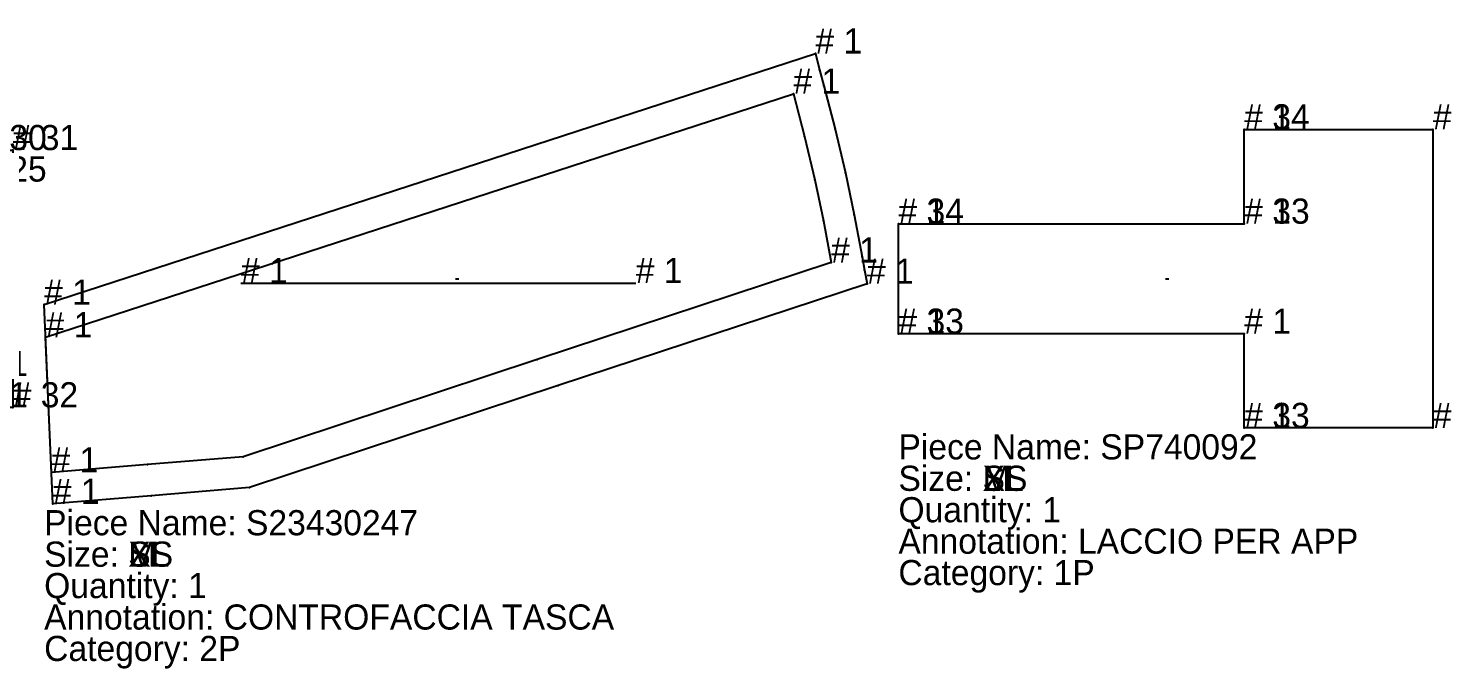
# Model space of a CAD drawing. Extents: x -10 to 8445, y -315 to 270.
# Drawn here: x 4279.8 to 4731.6, y -124 to 79.6 of the extents above; entities that cross this region are included whole.
import ezdxf

# ---------------------------------------------------------------- set-up
doc = ezdxf.new("R2010")
doc.units = 0

# ---------------------------------------------------------------- blocks, each defined once
blk = doc.blocks.new('S23430244-S_S')
at = {"layer": '1'}
blk.add_lwpolyline([(-49315.3633, -48844.0625), (-49315.3359, -48762.1953), (-49305.3438, -48762.2031), (-49305.3398, -48762.2031), (-49278.9688, -48762.2109), (-49252.5859, -48762.2109), (-49226.207, -48762.2148), (-49199.8281, -48762.2148), (-49173.4531, -48762.2266), (-49147.0664, -48762.2227), (-49137.0625, -48762.2344), (-49137.0703, -48844.0664), (-49147.0781, -48844.0664), (-49305.3594, -48844.0625)], close=True, dxfattribs=at)
at = {"layer": '14'}
blk.add_lwpolyline([(-49305.3594, -48834.0625), (-49305.3555, -48803.1289), (-49305.3555, -48803.125), (-49305.3555, -48803.1211), (-49305.3594, -48772.1992), (-49305.3438, -48772.2031), (-49305.3398, -48772.2031), (-49147.0859, -48772.2383), (-49147.0859, -48834.0859)], close=True, dxfattribs=at)
at = {"layer": '2'}
for p in [(-49315.3359, -48762.1953), (-49305.3438, -48762.2031), (-49305.3398, -48762.2031), (-49147.0664, -48762.2227), (-49137.0625, -48762.2344), (-49305.3594, -48772.1992), (-49305.3438, -48772.2031), (-49305.3398, -48772.2031), (-49147.0859, -48772.2383), (-49305.3555, -48803.1211), (-49305.3555, -48803.125), (-49305.3555, -48803.1289), (-49305.3594, -48834.0625), (-49147.0859, -48834.0859), (-49315.3633, -48844.0625), (-49305.3594, -48844.0625), (-49147.0781, -48844.0664), (-49137.0703, -48844.0664)]:
    blk.add_point(p, dxfattribs=at)
at = {"layer": '3'}
for p in [(-49278.9688, -48762.2109), (-49252.5859, -48762.2109), (-49226.207, -48762.2148), (-49199.8281, -48762.2148), (-49173.4531, -48762.2266)]:
    blk.add_point(p, dxfattribs=at)
at = {"layer": '5'}
blk.add_line((-49285.8242, -48803.1484), (-49284.8242, -48803.1484), dxfattribs=at)
at = {"layer": '7'}
blk.add_line((-49285.8164, -48803.1328), (-49166.6016, -48803.1328), dxfattribs=at)
at = {"layer": '1'}
for s, p in [('# 27', (-49315.3359, -48762.1953)), ('# 28', (-49305.3438, -48762.2031)), ('# 29', (-49305.3398, -48762.2031)), ('# 30', (-49147.0664, -48762.2227)), ('# 31', (-49137.0625, -48762.2344)), ('# 26', (-49315.3633, -48844.0625)), ('# 1', (-49305.3594, -48844.0625)), ('# 1', (-49147.0781, -48844.0664)), ('# 32', (-49137.0703, -48844.0664)), ('Piece Name: S23430244', (-49315.3633, -48854.0664)), ('Size: S', (-49315.3633, -48864.0664)), ('Quantity: 1', (-49315.3633, -48874.0664)), ('Annotation: VENATURA TASCA', (-49315.3633, -48884.0664)), ('Category: 2P', (-49315.3633, -48894.0664))]:
    blk.add_text(s, height=8, dxfattribs=at).set_placement(p)
at = {"layer": '14'}
for s, p in [('# 23', (-49305.3594, -48772.1992)), ('# 1', (-49305.3438, -48772.2031)), ('# 24', (-49305.3398, -48772.2031)), ('# 25', (-49147.0859, -48772.2383)), ('# 22', (-49305.3555, -48803.125)), ('# 14', (-49305.3555, -48803.1211)), ('# 1', (-49305.3555, -48803.1289)), ('# 1', (-49305.3594, -48834.0625)), ('# 1', (-49147.0859, -48834.0859))]:
    blk.add_text(s, height=8, dxfattribs=at).set_placement(p)
at = {"layer": '2'}
for s, p in [('# 27', (-49315.3359, -48762.1953)), ('# 28', (-49305.3438, -48762.2031)), ('# 29', (-49305.3398, -48762.2031)), ('# 30', (-49147.0664, -48762.2227)), ('# 31', (-49137.0625, -48762.2344)), ('# 23', (-49305.3594, -48772.1992)), ('# 1', (-49305.3438, -48772.2031)), ('# 24', (-49305.3398, -48772.2031)), ('# 25', (-49147.0859, -48772.2383)), ('# 22', (-49305.3555, -48803.125)), ('# 14', (-49305.3555, -48803.1211)), ('# 1', (-49305.3555, -48803.1289)), ('# 1', (-49305.3594, -48834.0625)), ('# 1', (-49147.0859, -48834.0859)), ('# 26', (-49315.3633, -48844.0625)), ('# 1', (-49305.3594, -48844.0625)), ('# 1', (-49147.0781, -48844.0664)), ('# 32', (-49137.0703, -48844.0664))]:
    blk.add_text(s, height=8, dxfattribs=at).set_placement(p)
at = {"layer": '5'}
for p in [(-49285.8242, -48803.1484), (-49284.8242, -48803.1484)]:
    blk.add_text('# 1', height=8, dxfattribs=at).set_placement(p)
at = {"layer": '7'}
for p in [(-49285.8164, -48803.1328), (-49166.6016, -48803.1328)]:
    blk.add_text('# 1', height=8, dxfattribs=at).set_placement(p)
blk = doc.blocks.new('S23430247-S_XS')
at = {"layer": '1'}
blk.add_lwpolyline([(-31240.3398, -61802.7383), (-31338.5586, -61835.1484), (-31436.7793, -61867.5625), (-31468.0586, -61870.1563), (-31499.3379, -61872.75), (-31502.1035, -61809.3789), (-31256.7539, -61729.4922), (-31255.4141, -61734.625), (-31254.0723, -61739.7539), (-31250.4688, -61753.5586), (-31247.1895, -61767.4688), (-31244.3926, -61780.7773), (-31241.9219, -61794.168), (-31241.1289, -61798.4531)], close=True, dxfattribs=at)
at = {"layer": '14'}
blk.add_lwpolyline([(-31251.7539, -61795.9727), (-31345.2617, -61826.8672), (-31438.7715, -61857.7617), (-31469.2695, -61860.2578), (-31499.7656, -61862.7539), (-31501.6387, -61819.7539), (-31263.75, -61742.2578), (-31260.1973, -61755.8828), (-31256.9512, -61769.6484), (-31254.1934, -61782.7578)], close=True, dxfattribs=at)
at = {"layer": '2'}
for p in [(-31256.7539, -61729.4922), (-31255.4141, -61734.625), (-31263.75, -61742.2578), (-31254.0723, -61739.7539), (-31256.9512, -61769.6484), (-31247.1895, -61767.4688), (-31251.7539, -61795.9727), (-31241.9219, -61794.168), (-31241.1289, -61798.4531), (-31240.3398, -61802.7383), (-31502.1035, -61809.3789), (-31501.6387, -61819.7539), (-31345.2617, -61826.8672), (-31338.5586, -61835.1484), (-31438.7715, -61857.7617), (-31499.7656, -61862.7539), (-31469.2695, -61860.2578), (-31436.7793, -61867.5625), (-31499.3379, -61872.75), (-31468.0586, -61870.1563)]:
    blk.add_point(p, dxfattribs=at)
at = {"layer": '3'}
for p in [(-31260.1973, -61755.8828), (-31250.4688, -61753.5586), (-31254.1934, -61782.7578), (-31244.3926, -61780.7773)]:
    blk.add_point(p, dxfattribs=at)
at = {"layer": '5'}
blk.add_line((-31371.2188, -61801.1172), (-31370.2188, -61801.1172), dxfattribs=at)
at = {"layer": '7'}
blk.add_line((-31439.4766, -61802.5156), (-31313.9219, -61802.5156), dxfattribs=at)
at = {"layer": '1'}
for s, p in [('Piece Name: S23430247', (-31502.0938, -61882.75)), ('Size: XS', (-31502.0938, -61892.75))]:
    blk.add_text(s, height=8, dxfattribs=at).set_placement(p)
blk = doc.blocks.new('S23430247-S_S')
at = {"layer": '1'}
blk.add_lwpolyline([(-31240.3398, -61802.7383), (-31338.5586, -61835.1484), (-31436.7793, -61867.5625), (-31468.0586, -61870.1563), (-31499.3379, -61872.7539), (-31502.1035, -61809.3789), (-31256.7539, -61729.4922), (-31255.4141, -61734.625), (-31254.0723, -61739.7539), (-31250.4688, -61753.5586), (-31247.1895, -61767.4688), (-31244.3926, -61780.7773), (-31241.9219, -61794.168), (-31241.1289, -61798.4531)], close=True, dxfattribs=at)
at = {"layer": '14'}
blk.add_lwpolyline([(-31251.7539, -61795.9727), (-31345.2617, -61826.8672), (-31438.7715, -61857.7617), (-31469.2695, -61860.2578), (-31499.7656, -61862.7539), (-31501.6387, -61819.7539), (-31263.75, -61742.2578), (-31260.1973, -61755.8828), (-31256.9512, -61769.6484), (-31254.1934, -61782.7578)], close=True, dxfattribs=at)
at = {"layer": '2'}
for p in [(-31256.7539, -61729.4922), (-31255.4141, -61734.625), (-31263.75, -61742.2578), (-31254.0723, -61739.7539), (-31256.9512, -61769.6484), (-31247.1895, -61767.4688), (-31251.7539, -61795.9727), (-31241.9219, -61794.168), (-31241.1289, -61798.4531), (-31240.3398, -61802.7383), (-31502.1035, -61809.3789), (-31501.6387, -61819.7539), (-31345.2617, -61826.8672), (-31338.5586, -61835.1484), (-31438.7715, -61857.7617), (-31499.7656, -61862.7539), (-31469.2695, -61860.2578), (-31436.7793, -61867.5625), (-31499.3379, -61872.7539), (-31468.0586, -61870.1563)]:
    blk.add_point(p, dxfattribs=at)
at = {"layer": '3'}
for p in [(-31260.1973, -61755.8828), (-31250.4688, -61753.5586), (-31254.1934, -61782.7578), (-31244.3926, -61780.7773)]:
    blk.add_point(p, dxfattribs=at)
at = {"layer": '5'}
blk.add_line((-31371.2188, -61801.1172), (-31370.2188, -61801.1172), dxfattribs=at)
at = {"layer": '7'}
blk.add_line((-31439.4766, -61802.5156), (-31313.9219, -61802.5156), dxfattribs=at)
at = {"layer": '1'}
for s, p in [('# 1', (-31256.7539, -61729.4922)), ('# 1', (-31240.3398, -61802.7383)), ('# 1', (-31502.1035, -61809.3789)), ('# 1', (-31499.3379, -61872.7539)), ('Piece Name: S23430247', (-31502.0938, -61882.75)), ('Size: S', (-31502.0938, -61892.75)), ('Quantity: 1', (-31502.0938, -61902.75)), ('Annotation: CONTROFACCIA TASCA', (-31502.0938, -61912.75)), ('Category: 2P', (-31502.0938, -61922.75))]:
    blk.add_text(s, height=8, dxfattribs=at).set_placement(p)
at = {"layer": '14'}
for p in [(-31263.75, -61742.2578), (-31251.7539, -61795.9727), (-31501.6387, -61819.7539), (-31499.7656, -61862.7539)]:
    blk.add_text('# 1', height=8, dxfattribs=at).set_placement(p)
at = {"layer": '2'}
for p in [(-31256.7539, -61729.4922), (-31263.75, -61742.2578), (-31251.7539, -61795.9727), (-31240.3398, -61802.7383), (-31502.1035, -61809.3789), (-31501.6387, -61819.7539), (-31499.7656, -61862.7539), (-31499.3379, -61872.7539)]:
    blk.add_text('# 1', height=8, dxfattribs=at).set_placement(p)
at = {"layer": '7'}
for p in [(-31439.4766, -61802.5156), (-31313.9219, -61802.5156)]:
    blk.add_text('# 1', height=8, dxfattribs=at).set_placement(p)
blk = doc.blocks.new('S23430247-S_M')
at = {"layer": '1'}
blk.add_lwpolyline([(-31240.3398, -61802.7383), (-31338.5586, -61835.1484), (-31436.7793, -61867.5625), (-31468.0586, -61870.1563), (-31499.3379, -61872.75), (-31502.1035, -61809.3789), (-31256.7539, -61729.4922), (-31255.4141, -61734.625), (-31254.0723, -61739.7539), (-31250.4688, -61753.5586), (-31247.1895, -61767.4688), (-31244.3926, -61780.7773), (-31241.9219, -61794.168), (-31241.1289, -61798.4531)], close=True, dxfattribs=at)
at = {"layer": '14'}
blk.add_lwpolyline([(-31251.7539, -61795.9727), (-31345.2617, -61826.8672), (-31438.7715, -61857.7617), (-31469.2695, -61860.2578), (-31499.7656, -61862.7539), (-31501.6387, -61819.7539), (-31263.75, -61742.2578), (-31260.1973, -61755.8828), (-31256.9512, -61769.6484), (-31254.1934, -61782.7578)], close=True, dxfattribs=at)
at = {"layer": '2'}
for p in [(-31256.7539, -61729.4922), (-31255.4141, -61734.625), (-31263.75, -61742.2578), (-31254.0723, -61739.7539), (-31256.9512, -61769.6484), (-31247.1895, -61767.4688), (-31251.7539, -61795.9727), (-31241.9219, -61794.168), (-31241.1289, -61798.4531), (-31240.3398, -61802.7383), (-31502.1035, -61809.3789), (-31501.6387, -61819.7539), (-31345.2617, -61826.8672), (-31338.5586, -61835.1484), (-31438.7715, -61857.7617), (-31499.7656, -61862.7539), (-31469.2695, -61860.2578), (-31436.7793, -61867.5625), (-31499.3379, -61872.75), (-31468.0586, -61870.1563)]:
    blk.add_point(p, dxfattribs=at)
at = {"layer": '3'}
for p in [(-31260.1973, -61755.8828), (-31250.4688, -61753.5586), (-31254.1934, -61782.7578), (-31244.3926, -61780.7773)]:
    blk.add_point(p, dxfattribs=at)
at = {"layer": '5'}
blk.add_line((-31371.2188, -61801.1172), (-31370.2188, -61801.1172), dxfattribs=at)
at = {"layer": '7'}
blk.add_line((-31439.4766, -61802.5156), (-31313.9219, -61802.5156), dxfattribs=at)
at = {"layer": '1'}
for s, p in [('Piece Name: S23430247', (-31502.0938, -61882.75)), ('Size: M', (-31502.0938, -61892.75))]:
    blk.add_text(s, height=8, dxfattribs=at).set_placement(p)
blk = doc.blocks.new('S23430247-S_L')
at = {"layer": '1'}
blk.add_lwpolyline([(-31240.3398, -61802.7383), (-31338.5586, -61835.1484), (-31436.7793, -61867.5625), (-31468.0586, -61870.1563), (-31499.3379, -61872.75), (-31502.1035, -61809.3789), (-31256.7539, -61729.4922), (-31255.4141, -61734.625), (-31254.0723, -61739.7539), (-31250.4688, -61753.5586), (-31247.1895, -61767.4688), (-31244.3926, -61780.7773), (-31241.9219, -61794.168), (-31241.1289, -61798.4531)], close=True, dxfattribs=at)
at = {"layer": '14'}
blk.add_lwpolyline([(-31251.7539, -61795.9727), (-31345.2617, -61826.8672), (-31438.7715, -61857.7617), (-31469.2695, -61860.2578), (-31499.7656, -61862.7539), (-31501.6387, -61819.7539), (-31263.75, -61742.2578), (-31260.1973, -61755.8828), (-31256.9512, -61769.6484), (-31254.1934, -61782.7578)], close=True, dxfattribs=at)
at = {"layer": '2'}
for p in [(-31256.7539, -61729.4922), (-31255.4141, -61734.625), (-31263.75, -61742.2578), (-31254.0723, -61739.7539), (-31256.9512, -61769.6484), (-31247.1895, -61767.4688), (-31251.7539, -61795.9727), (-31241.9219, -61794.168), (-31241.1289, -61798.4531), (-31240.3398, -61802.7383), (-31502.1035, -61809.3789), (-31501.6387, -61819.7539), (-31345.2617, -61826.8672), (-31338.5586, -61835.1484), (-31438.7715, -61857.7617), (-31499.7656, -61862.7539), (-31469.2695, -61860.2578), (-31436.7793, -61867.5625), (-31499.3379, -61872.75), (-31468.0586, -61870.1563)]:
    blk.add_point(p, dxfattribs=at)
at = {"layer": '3'}
for p in [(-31260.1973, -61755.8828), (-31250.4688, -61753.5586), (-31254.1934, -61782.7578), (-31244.3926, -61780.7773)]:
    blk.add_point(p, dxfattribs=at)
at = {"layer": '5'}
blk.add_line((-31371.2188, -61801.1172), (-31370.2188, -61801.1172), dxfattribs=at)
at = {"layer": '7'}
blk.add_line((-31439.4766, -61802.5156), (-31313.9219, -61802.5156), dxfattribs=at)
at = {"layer": '1'}
for s, p in [('Piece Name: S23430247', (-31502.0938, -61882.75)), ('Size: L', (-31502.0938, -61892.75))]:
    blk.add_text(s, height=8, dxfattribs=at).set_placement(p)
blk = doc.blocks.new('S23430247-S_XL')
at = {"layer": '1'}
blk.add_lwpolyline([(-31240.3398, -61802.7383), (-31338.5586, -61835.1484), (-31436.7793, -61867.5625), (-31468.0586, -61870.1563), (-31499.3379, -61872.75), (-31502.1035, -61809.3789), (-31256.7539, -61729.4922), (-31255.4141, -61734.625), (-31254.0723, -61739.7539), (-31250.4688, -61753.5586), (-31247.1895, -61767.4688), (-31244.3926, -61780.7773), (-31241.9219, -61794.168), (-31241.1289, -61798.4531)], close=True, dxfattribs=at)
at = {"layer": '14'}
blk.add_lwpolyline([(-31251.7539, -61795.9727), (-31345.2617, -61826.8672), (-31438.7715, -61857.7617), (-31469.2695, -61860.2578), (-31499.7656, -61862.7539), (-31501.6387, -61819.7539), (-31263.75, -61742.2578), (-31260.1973, -61755.8828), (-31256.9512, -61769.6484), (-31254.1934, -61782.7578)], close=True, dxfattribs=at)
at = {"layer": '2'}
for p in [(-31256.7539, -61729.4922), (-31255.4141, -61734.625), (-31263.75, -61742.2578), (-31254.0723, -61739.7539), (-31256.9512, -61769.6484), (-31247.1895, -61767.4688), (-31251.7539, -61795.9727), (-31241.9219, -61794.168), (-31241.1289, -61798.4531), (-31240.3398, -61802.7383), (-31502.1035, -61809.3789), (-31501.6387, -61819.7539), (-31345.2617, -61826.8672), (-31338.5586, -61835.1484), (-31438.7715, -61857.7617), (-31499.7656, -61862.7539), (-31469.2695, -61860.2578), (-31436.7793, -61867.5625), (-31499.3379, -61872.75), (-31468.0586, -61870.1563)]:
    blk.add_point(p, dxfattribs=at)
at = {"layer": '3'}
for p in [(-31260.1973, -61755.8828), (-31250.4688, -61753.5586), (-31254.1934, -61782.7578), (-31244.3926, -61780.7773)]:
    blk.add_point(p, dxfattribs=at)
at = {"layer": '5'}
blk.add_line((-31371.2188, -61801.1172), (-31370.2188, -61801.1172), dxfattribs=at)
at = {"layer": '7'}
blk.add_line((-31439.4766, -61802.5156), (-31313.9219, -61802.5156), dxfattribs=at)
at = {"layer": '1'}
for s, p in [('Piece Name: S23430247', (-31502.0938, -61882.75)), ('Size: XL', (-31502.0938, -61892.75))]:
    blk.add_text(s, height=8, dxfattribs=at).set_placement(p)
blk = doc.blocks.new('SP740092-S_XS')
at = {"layer": '1'}
blk.add_lwpolyline([(141.4739, 54.2267), (141.4739, -40.7733), (81.4739, -40.7733), (81.4739, -10.7733), (-28.5261, -10.7733), (-28.5261, 24.2267), (81.4739, 24.2267), (81.4739, 54.2267)], close=True, dxfattribs=at)
at = {"layer": '14'}
blk.add_lwpolyline([(141.4739, 54.2267), (141.4739, -40.7733), (81.4739, -40.7733), (81.4739, -10.7733), (-28.5261, -10.7733), (-28.5261, 24.2267), (81.4739, 24.2267), (81.4739, 54.2267)], close=True, dxfattribs=at)
at = {"layer": '2'}
for p in [(81.4739, 54.2267), (81.4739, 54.2267), (141.4739, 54.2267), (141.4739, 54.2267), (-28.5261, 24.2267), (-28.5261, 24.2267), (81.4739, 24.2267), (81.4739, 24.2267), (-28.5261, -10.7733), (-28.5261, -10.7733), (81.4739, -10.7733), (81.4739, -10.7733), (81.4739, -40.7733), (81.4739, -40.7733), (141.4739, -40.7733), (141.4739, -40.7733)]:
    blk.add_point(p, dxfattribs=at)
at = {"layer": '5'}
blk.add_line((56.4739, 6.7267), (57.4739, 6.7267), dxfattribs=at)
at = {"layer": '1'}
for s, p in [('Piece Name: SP740092', (-28.5261, -50.7733)), ('Size: XS', (-28.5261, -60.7733))]:
    blk.add_text(s, height=8, dxfattribs=at).set_placement(p)
blk = doc.blocks.new('SP740092-S_S')
at = {"layer": '1'}
blk.add_lwpolyline([(141.474, 54.2269), (141.4739, -40.773), (81.474, -40.7729), (81.4739, -10.773), (-28.526, -10.7729), (-28.5259, 24.227), (81.474, 24.2271), (81.4741, 54.227)], close=True, dxfattribs=at)
at = {"layer": '14'}
blk.add_lwpolyline([(141.474, 54.227), (141.474, -40.773), (81.474, -40.773), (81.474, -10.773), (-28.526, -10.773), (-28.526, 24.227), (81.474, 24.227), (81.474, 54.227)], close=True, dxfattribs=at)
at = {"layer": '2'}
for p in [(81.474, 54.227), (81.4741, 54.227), (141.474, 54.227), (141.474, 54.2269), (-28.526, 24.227), (-28.5259, 24.227), (81.474, 24.2271), (81.474, 24.227), (-28.526, -10.7729), (-28.526, -10.773), (81.4739, -10.773), (81.474, -10.773), (81.474, -40.7729), (81.474, -40.773), (141.4739, -40.773), (141.474, -40.773)]:
    blk.add_point(p, dxfattribs=at)
at = {"layer": '5'}
blk.add_line((56.4739, 6.7267), (57.4739, 6.7267), dxfattribs=at)
at = {"layer": '1'}
for s, p in [('# 34', (81.4741, 54.227)), ('# 1', (141.474, 54.2269)), ('# 34', (-28.5259, 24.227)), ('# 33', (81.474, 24.2271)), ('# 33', (-28.526, -10.7729)), ('# 1', (81.4739, -10.773)), ('# 33', (81.474, -40.7729)), ('# 1', (141.4739, -40.773)), ('Piece Name: SP740092', (-28.5261, -50.7733)), ('Size: S', (-28.5261, -60.7733)), ('Quantity: 1', (-28.5261, -70.7733)), ('Annotation: LACCIO PER APP', (-28.5261, -80.7733)), ('Category: 1P', (-28.5261, -90.7733))]:
    blk.add_text(s, height=8, dxfattribs=at).set_placement(p)
at = {"layer": '14'}
for p in [(81.474, 54.227), (141.474, 54.227), (-28.526, 24.227), (81.474, 24.227), (-28.526, -10.773), (81.474, -10.773), (81.474, -40.773), (141.474, -40.773)]:
    blk.add_text('# 1', height=8, dxfattribs=at).set_placement(p)
at = {"layer": '2'}
for s, p in [('# 1', (81.474, 54.227)), ('# 34', (81.4741, 54.227)), ('# 1', (141.474, 54.227)), ('# 1', (141.474, 54.2269)), ('# 1', (-28.526, 24.227)), ('# 34', (-28.5259, 24.227)), ('# 33', (81.474, 24.2271)), ('# 1', (81.474, 24.227)), ('# 33', (-28.526, -10.7729)), ('# 1', (-28.526, -10.773)), ('# 1', (81.4739, -10.773)), ('# 1', (81.474, -10.773)), ('# 33', (81.474, -40.7729)), ('# 1', (81.474, -40.773)), ('# 1', (141.4739, -40.773)), ('# 1', (141.474, -40.773))]:
    blk.add_text(s, height=8, dxfattribs=at).set_placement(p)
blk = doc.blocks.new('SP740092-S_M')
at = {"layer": '1'}
blk.add_lwpolyline([(141.4739, 54.2267), (141.4739, -40.7733), (81.4739, -40.7733), (81.4739, -10.7733), (-28.5261, -10.7733), (-28.5261, 24.2267), (81.4739, 24.2267), (81.4739, 54.2267)], close=True, dxfattribs=at)
at = {"layer": '14'}
blk.add_lwpolyline([(141.4739, 54.2267), (141.4739, -40.7733), (81.4739, -40.7733), (81.4739, -10.7733), (-28.5261, -10.7733), (-28.5261, 24.2267), (81.4739, 24.2267), (81.4739, 54.2267)], close=True, dxfattribs=at)
at = {"layer": '2'}
for p in [(81.4739, 54.2267), (81.4739, 54.2267), (141.4739, 54.2267), (141.4739, 54.2267), (-28.5261, 24.2267), (-28.5261, 24.2267), (81.4739, 24.2267), (81.4739, 24.2267), (-28.5261, -10.7733), (-28.5261, -10.7733), (81.4739, -10.7733), (81.4739, -10.7733), (81.4739, -40.7733), (81.4739, -40.7733), (141.4739, -40.7733), (141.4739, -40.7733)]:
    blk.add_point(p, dxfattribs=at)
at = {"layer": '5'}
blk.add_line((56.4739, 6.7267), (57.4739, 6.7267), dxfattribs=at)
at = {"layer": '1'}
for s, p in [('Piece Name: SP740092', (-28.5261, -50.7733)), ('Size: M', (-28.5261, -60.7733))]:
    blk.add_text(s, height=8, dxfattribs=at).set_placement(p)
blk = doc.blocks.new('SP740092-S_L')
at = {"layer": '1'}
blk.add_lwpolyline([(141.4739, 54.2267), (141.4739, -40.7733), (81.4739, -40.7733), (81.4739, -10.7733), (-28.5261, -10.7733), (-28.5261, 24.2267), (81.4739, 24.2267), (81.4739, 54.2267)], close=True, dxfattribs=at)
at = {"layer": '14'}
blk.add_lwpolyline([(141.4739, 54.2267), (141.4739, -40.7733), (81.4739, -40.7733), (81.4739, -10.7733), (-28.5261, -10.7733), (-28.5261, 24.2267), (81.4739, 24.2267), (81.4739, 54.2267)], close=True, dxfattribs=at)
at = {"layer": '2'}
for p in [(81.4739, 54.2267), (81.4739, 54.2267), (141.4739, 54.2267), (141.4739, 54.2267), (-28.5261, 24.2267), (-28.5261, 24.2267), (81.4739, 24.2267), (81.4739, 24.2267), (-28.5261, -10.7733), (-28.5261, -10.7733), (81.4739, -10.7733), (81.4739, -10.7733), (81.4739, -40.7733), (81.4739, -40.7733), (141.4739, -40.7733), (141.4739, -40.7733)]:
    blk.add_point(p, dxfattribs=at)
at = {"layer": '5'}
blk.add_line((56.4739, 6.7267), (57.4739, 6.7267), dxfattribs=at)
at = {"layer": '1'}
for s, p in [('Piece Name: SP740092', (-28.5261, -50.7733)), ('Size: L', (-28.5261, -60.7733))]:
    blk.add_text(s, height=8, dxfattribs=at).set_placement(p)
blk = doc.blocks.new('SP740092-S_XL')
at = {"layer": '1'}
blk.add_lwpolyline([(141.4739, 54.2267), (141.4739, -40.7733), (81.4739, -40.7733), (81.4739, -10.7733), (-28.5261, -10.7733), (-28.5261, 24.2267), (81.4739, 24.2267), (81.4739, 54.2267)], close=True, dxfattribs=at)
at = {"layer": '14'}
blk.add_lwpolyline([(141.4739, 54.2267), (141.4739, -40.7733), (81.4739, -40.7733), (81.4739, -10.7733), (-28.5261, -10.7733), (-28.5261, 24.2267), (81.4739, 24.2267), (81.4739, 54.2267)], close=True, dxfattribs=at)
at = {"layer": '2'}
for p in [(81.4739, 54.2267), (81.4739, 54.2267), (141.4739, 54.2267), (141.4739, 54.2267), (-28.5261, 24.2267), (-28.5261, 24.2267), (81.4739, 24.2267), (81.4739, 24.2267), (-28.5261, -10.7733), (-28.5261, -10.7733), (81.4739, -10.7733), (81.4739, -10.7733), (81.4739, -40.7733), (81.4739, -40.7733), (141.4739, -40.7733), (141.4739, -40.7733)]:
    blk.add_point(p, dxfattribs=at)
at = {"layer": '5'}
blk.add_line((56.4739, 6.7267), (57.4739, 6.7267), dxfattribs=at)
at = {"layer": '1'}
for s, p in [('Piece Name: SP740092', (-28.5261, -50.7733)), ('Size: XL', (-28.5261, -60.7733))]:
    blk.add_text(s, height=8, dxfattribs=at).set_placement(p)

msp = doc.modelspace()

# ---------------------------------------------------------------- block references
at = {"layer": '1'}
for name, p in [('S23430247-S_S', (35786.9453, 61801.1172)), ('S23430247-S_XS', (35786.9453, 61801.1172)), ('S23430247-S_M', (35786.9453, 61801.1172)), ('S23430247-S_L', (35786.9453, 61801.1172)), ('S23430247-S_XL', (35786.9453, 61801.1172)), ('SP740092-S_S', (4585.1299, -6.7267)), ('S23430244-S_S', (53411.9141, 48803.1328)), ('SP740092-S_XS', (4585.1299, -6.7267)), ('SP740092-S_M', (4585.1299, -6.7267)), ('SP740092-S_L', (4585.1299, -6.7267)), ('SP740092-S_XL', (4585.1299, -6.7267))]:
    msp.add_blockref(name, p, dxfattribs=at)

doc.saveas('drawing.dxf')
